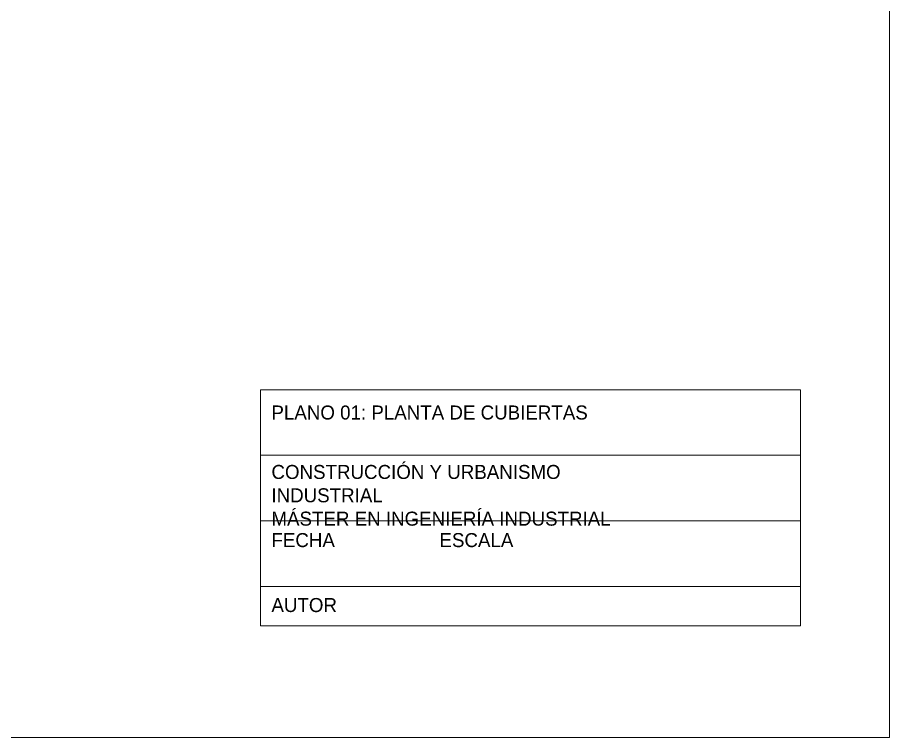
# Model space of a CAD drawing. Header units: millimetres. Extents: x 2 to 172, y 1 to 110.
# Drawn here: x 43.89 to 64.91, y 1.36 to 18.7 of the extents above; entities that cross this region are included whole.
import ezdxf

# ---------------------------------------------------------------- set-up
doc = ezdxf.new("R2010")
doc.units = ezdxf.units.MM
doc.layers.add('FORMATO', color=4, linetype='Continuous', lineweight=0)
doc.styles.add('RomanS', font='')
doc.styles.get('RomanS').set_extended_font_data('Porsche')

msp = doc.modelspace()

# ---------------------------------------------------------------- linework, layer by layer
at = {"layer": 'FORMATO'}
for points in [[(64.912, 45.907), (1.912, 45.907), (1.912, 1.357), (64.912, 1.357)], [(62.767, 4.047), (49.752, 4.047), (49.752, 9.737), (62.767, 9.737)]]:
    msp.add_lwpolyline(points, close=True, dxfattribs=at)
for points in [[(62.767, 8.156), (49.752, 8.156)], [(62.767, 6.575), (49.752, 6.575)], [(62.767, 4.995), (49.752, 4.995)]]:
    msp.add_lwpolyline(points, dxfattribs=at)

# ---------------------------------------------------------------- texts
at = {"layer": 'FORMATO', "char_height": 0.3375, "attachment_point": 1, "style": 'RomanS'}
for s, insert in [('PLANO 01: PLANTA DE CUBIERTAS', (50.014, 9.356)), ('CONSTRUCCIÓN Y URBANISMO INDUSTRIAL\\PMÁSTER EN INGENIERÍA INDUSTRIAL', (50.014, 7.924)), ('FECHA^I^IESCALA', (50.014, 6.282)), ('AUTOR', (50.014, 4.718))]:
    msp.add_mtext_dynamic_manual_height_columns(s, width=8.07911, gutter_width=12.5, heights=[0], dxfattribs=dict(at, insert=insert))

doc.saveas('drawing.dxf')
